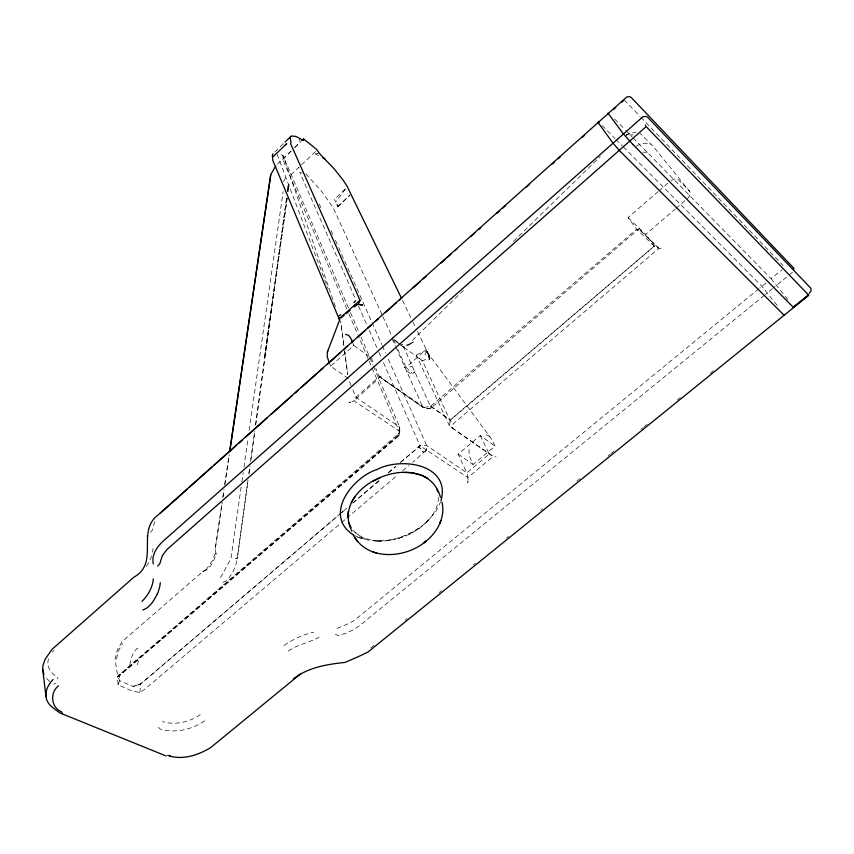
<?xml version="1.0" encoding="UTF-8"?>
<svg xmlns="http://www.w3.org/2000/svg" width="854" height="854" viewBox="0 0 854 854"><rect width="100%" height="100%" fill="white"/><g stroke="black" fill="none" stroke-linecap="round" stroke-linejoin="round"><path stroke-width="0.64" stroke-dasharray="4.27 3.2" d="M467.981 480.45L467.981 479.895M373.55 366.259L399.715 427.128L399.565 431.217L397.985 435.305L117.51 676.934L118.065 684.865L131.516 690.747L139.821 692.573L144.785 689.263L340.629 523.342M346.809 308.924L282.823 159.452L283.005 155.599L279.471 153.848M137.483 664.754L138.988 658.712M425.164 452.065L426.434 450.015L426.712 445.521L387.759 357.943M438.454 497.412C438.326 507.447 432.551 516.446 425.495 523.171L435.636 511.781L440.643 501.906M340.757 513.414L140.75 683.905L133.053 686.477L119.624 680.691L117.841 676.176M129.797 664.892L131.068 658.338L133.395 653.193L136.576 648.773L139.714 647.812M116.539 658.925L118.343 651.015L122.549 643.724M139.821 692.573L140.75 683.905L338.632 515.079M222.937 582.311L226.63 580.795L229.47 577.304L233.11 571.358L235.757 564.953A27.179 16.162 -62.2 0 0 237.241 558.537L248.002 479.895M248.898 473.34L249.624 468.099M250.521 461.544L254.641 431.409M255.538 424.854L286.581 198.299M287.478 191.723L288.193 186.471L288.823 186.204L288.076 191.488L288.823 186.204M152.535 552.196L153.047 548.524M255.709 425.185L286.549 198.352M287.649 190.431L288.193 186.471M237.241 558.537L235.672 558.815L237.241 558.537L248.034 480.642M248.941 474.034L250.041 466.113M250.959 459.516L254.802 431.793M264.879 356.652L287.157 198.096M241.127 487.058L230.996 558.281C227.474 565.028 223.727 571.999 219.948 578.617M241.874 481.773L243.187 472.54M243.945 467.266L248.066 438.251M249.187 430.331L283.122 191.584M264.548 356.769L287.136 198.053M221.677 505.29L215.219 548.759L216.083 554.203C213.895 561.238 210.297 569.052 202.782 571.582L122.005 641.706L117.404 649.926L115.055 659.299L117.788 676.827M222.851 497.391L224.026 489.481M224.805 484.218L229.107 455.235M215.368 548.396L222.2 502.269M222.979 497.049L223.962 490.409M224.741 485.211L229.235 454.83M399.715 427.128L399.789 432.732L399.416 435.188L398.508 435.476L397.985 435.305L399.715 427.128L355.883 397.281L351.581 386.659M118.087 676.816L117.51 676.934L399.416 435.188L118.738 676.4L119.272 674.767L399.789 432.732L358.349 335.9M469.092 449.289L469.027 455.289L473.073 464.491L495.064 446.151L491.007 438.219L428.452 353.951L416.923 330.349M48.571 658.85C46.02 665.971 50.589 673.603 57.122 676.635L57.848 678.823M381.215 376.155L353.908 400.846L351.965 401.722M661.017 248.717L658.818 248.365L453.154 423.883L451.958 427.715L493.164 456.516L496.025 456.901M118.065 684.865L119.624 680.691L119.272 674.767L118.183 675.226M151.628 555.869L148.479 563.128L144.988 568.348M425.004 355.115L425.975 352.681M639.838 227.997L430.907 408.127L426.295 408.767L422.997 407.529L379.368 376.625L375.845 368.458M283.411 181.656L286.175 176.767M399.17 432.103L399.565 431.217L353.908 400.846L355.883 397.281L379.368 376.625L426.295 408.767L431.131 408.009L403.686 347.194L400.622 344.728M400.868 345.091L403.686 347.194L411.062 343.159L413.432 339.294L464.907 288.919M287.478 186.631L289.282 184.347M150.475 532.394L152.375 530.035L154.435 522.52A31.876 22.044 -14.8 0 1 155.428 520.662M205.963 569.97L212.539 560.416L215.891 551.78L216.083 554.203M315.436 151.564L299.925 166.391M658.818 248.365L639.155 229.224L658.818 248.365L654.303 246.112L636.614 229.235L628.042 217.589L657.975 191.744M52.446 651.976L53.93 650.353M467.992 479.457L467.885 477.557L426.434 450.015L412.674 462.292M429.231 359.342L429.765 358.765L426.146 349.521L406.088 367.391L412.418 373.636M428.644 359.972L429.765 358.765L426.957 351.602L430.181 358.21M282.823 159.452L291.054 151.233M294.705 147.582L300.192 142.106L299.508 139.031M513.521 241.362L600.266 156.485M277.433 164.246L291.139 150.923M294.758 147.4L300.192 142.106M274.828 151.959L284.233 142.864M338.131 206.54L350.119 195.011L336.551 207.565L338.131 206.54L337.106 204.33M792.448 272.277L773.639 287.723M290.883 174.856L299.039 167.288L298.057 168.142M351.111 385.474L348.24 378.397L330.605 366.227L353.823 345.496L352.916 343.308M427.758 520.993C414.297 534.775 394.761 542.087 375.568 540.956L382.709 540.966M398.978 433.437L399.789 432.732M658.978 190.88L667.956 183.119M395.776 347.002L422.997 407.529L430.512 406.387L636.614 229.235L639.155 229.224M628.042 217.589L645.656 234.434L674.991 209.294M676.005 208.429L688.879 197.21L690.31 194.039L690.064 191.936L653.257 146.44L640.148 133.427M339.646 514.215L346.756 508.151M352.841 502.963L379.229 480.45M388.356 472.657L395.466 466.604M400.537 462.27L420.051 445.82L426.712 445.521L466.796 472.828L467.885 477.557L493.164 456.516L449.727 426.359L416.314 355.285L422.527 361.028L449.951 420.157L453.154 423.883M430.512 406.387L450.474 420.147L654.303 246.112L645.656 234.434M341.771 512.549L346.852 508.215M352.937 503.027L379.336 480.524M388.474 472.742L395.583 466.679M400.654 462.356L420.051 445.82L383.179 362M654.303 246.112L449.951 420.157L449.727 426.359L452.695 427.726M341.643 522.477L345.699 519.04M346.713 518.175L397.452 475.187M402.522 470.896L408.607 465.74M480.215 435.561L489.289 454.061L466.796 472.828L458.086 454.157L480.215 435.561L495.064 446.151M765.985 282.93L759.836 287.979M633.145 137.942L771.109 278.735L781.965 269.821M758.8 288.823L355.787 619.214C349.532 624.317 341.333 625.907 334.64 629.75M772.614 288.556L765.43 294.427M764.394 295.27L360.377 625.032L353.823 629.505L346.404 633.092L338.472 635.515L335.323 634.437M370.892 647.887L373.999 645.378M405.063 620.217L407.134 618.542M439.223 592.548L441.294 590.872M473.383 564.878L475.454 563.202M506.518 538.052L508.578 536.376M540.678 510.382L542.749 508.706M576.898 481.058L580.005 478.56M607.92 456.004L609.98 454.339M611.016 453.495L614.122 450.997M641.002 429.274L643.073 427.608M644.108 426.765L647.204 424.267M677.19 400.046L680.296 397.537M710.272 373.315L714.414 369.974M424.577 523.801C406.13 538.682 379.4 546.218 356.812 536.782C364.402 536.995 371.223 541.404 378.995 540.977M284.083 645.496C292.943 639.102 303.149 634.693 313.76 632.163M200.242 714.691C189.503 722.174 175.262 725.43 162.559 721.619M204.597 720.829C191.926 729.668 175.134 733.511 160.136 729.049L157.883 726.573M288.321 650.994C297.651 644.61 309.329 642.614 319.044 637.297M117.51 676.934L119.026 675.962M338.355 206.316L337.842 206.785L336.796 204.618M411.201 343.447L408.137 345.155L413.357 341.984L411.062 343.159M409.397 534.177L419.592 528.039M670.945 180.536L674.938 178.87L678.055 179.457L689.658 191.243M625.651 135.54L626.953 134.783A18.019 11.38 -43.5 0 1 630.882 133.128L635.92 132.391M636.187 146.258L637.49 145.511A17.881 11.433 -43.3 0 1 641.407 143.888L646.435 143.194L650.663 144.251M202.782 571.582L208.237 568.615M416.549 354.869L425.046 350.663L429.861 357.089L422.527 361.028L400.441 344.706M410.08 344.055L406.504 345.272L401.124 344.333M138.316 684.865L140.75 683.905L133.053 686.477M629.579 133.576L626.11 134.975L633.102 134.868M398.135 538.479L405.725 535.842M53.642 684.129L55.926 683.467M136.437 685.324L137.398 685.132M409.803 366.889L412.023 366.462M386.52 540.71L394.27 539.461M643.051 152.204L650.022 152.183M365.288 538.5L360.185 538.159L354.805 535.629M319.663 153.667L313.93 153.272L318.328 155.513M486.172 434.932L487.068 435.081A12.073 8.401 -54.9 0 1 488.52 435.711L491.007 438.219M302.241 173.01L299.829 172.487L355.926 300.042M352.83 530.142L357.047 534.113L362.299 537.251M426.434 450.015L420.051 445.82L418.93 446.77L423.83 452.844L418.802 446.685M397.793 342.657L393.246 339.134M406.782 371.031L411.35 374.148M458.086 454.157L473.073 464.491M379.368 376.625L422.815 407.23M430.811 406.162L450.474 420.147M353.823 345.496L369.259 356.502M399.373 343.916L396.181 341.568L399.939 344.386M354.794 532.234L359.545 535.789M394.484 339.785L399.597 343.906M49.66 681.588L44.91 676.272M305.849 173.789L321.627 191.371L333.273 207.928L382.368 315.446M602.049 125.442L615.008 138.487M615.926 139.415L622.417 145.938M623.335 146.867L761.896 286.293L777.161 305.444M614.613 119.037L624.808 129.434M625.736 130.384L632.216 137.003M624.253 99.929L639.945 116.293M640.874 117.254L783.075 265.466M771.109 278.735L788.52 300.427M427.673 352.755L430.576 357.484M339.956 320.923L340.959 322.951M402.522 300.394L412.311 320.762M412.888 321.958L416.346 329.142M382.912 316.653L392.851 338.397M393.395 339.604L395.605 344.44M397.815 349.265L406.088 367.391M391.965 338.526L395.231 345.795M319.3 204.01L320.912 207.639M331.128 230.612L332.74 234.231M335.43 240.284L338.12 246.326M338.654 247.532L371.533 321.446M372.066 322.663L381.813 344.557M382.346 345.774L385.592 353.076M358.595 306.116L367.145 325.555M369.28 330.413L376.763 347.418M378.898 352.275L381.044 357.143M371.319 357.965L373.838 363.793M348.432 307.814L283.005 155.599L335.483 306.864M350.524 312.681L358.893 332.163M360.986 337.031L369.355 356.513M369.889 357.73L373.027 365.042M348.902 313.834L357.826 334.672M329.74 364.017L330.605 366.227M277.048 154.2L328.128 288.705M343.863 345.827L341.12 324.392L343.895 345.464M344.557 351.037L347.717 374.49L344.589 350.738M467.939 481.528L467.821 482.553L467.939 481.528M381.514 374.33L381.514 374.33M345.443 188.915L335.75 201.982L334.266 199.484L345.443 188.915M404.903 367.679L404.679 366.889L404.903 367.679M414.927 371.906L413.528 372.963L414.927 371.906M350.503 402.117L349.072 402.383L350.503 402.117"/><path stroke-width="1.28" d="M351.827 531.199C328.459 483.332 426.039 445.233 440.483 497.327M166.167 755.982L59.748 712.866C54.24 708.521 46.735 704.625 46.02 696.715L42.7 669.322L42.956 665.245L45.283 659.053L51.987 649.392L133.982 577.101C159.57 562.935 136.266 531.626 157.744 515.25L626.943 96.844L629.804 96.694L631.33 97.591L793.515 267.868L793.942 269.149M147.251 536.707L147.283 535.928M347.781 517.353L348.186 511.493M153.336 578.852C152.652 587.499 147.955 595.313 141.999 601.408M229.694 451.286L270.686 175.123M229.811 450.987L270.771 174.622M401.369 297.993L347.247 186.556A41.195 9.052 46.6 0 0 342.625 179.532L334.48 169.22L319.962 154.051L316.951 149.866A5.455 1.238 47.4 0 0 315.852 148.788L303.661 139.01L303.426 140.536L295.943 136.405L291.427 136.01A41.995 8.967 47.3 0 0 290.232 138.156L291.043 142.308L290.52 143.419L360.025 300.309L358.21 304.355L362.544 305.049L359.598 304.526M339.764 319.674L327.317 352.2L327.221 356.641L329.302 362.907M440.963 500.796C451.147 464.106 400.921 456.73 377.126 469.497C352.072 477.301 322.759 515.773 353.727 535.127M353.31 534.882C367.167 561.548 406.024 558.559 426.135 541.073L423.776 542.909C436.447 533.996 445.724 517.972 441.998 502.205M327.477 351.56L327.776 350.642M440.942 520.62L439.81 523.449L440.568 521.559M157.414 593.754C154.03 600.181 150.144 607.632 142.767 609.98M272.938 153.784L272.341 155.524L272.8 160.403L339.614 320.101M351.325 502.462L355.083 496.516M275.661 166.178L270.996 174.131M354.026 302.626L355.659 300.704M53.065 679.549C48.646 684.043 45.23 690.224 46.02 696.715M58.478 685.773C49.745 692.722 50.888 707.699 61.659 711.905L62.374 713.677M157.67 566.053L159.719 563.928L162.409 555.527L166.946 549.538L646.158 126.616L808.823 295.26L367.999 652.008C360.484 655.829 352.606 659.203 344.824 662.437C326.911 664.369 308.422 667.294 293.637 678.716M272.874 156.89L286.741 143.653L284.894 145.415M285.172 141.956L290.808 136.491M809.208 293.328L811.076 290.883L810.926 288.342L647.503 117.137L645.837 116.368L642.881 116.784L163.424 540.892C157.157 546.571 151.094 555.1 153.357 563.971M301.921 140.558L303.661 139.01M160.221 513.275L186.994 489.406M188.98 487.634L211.781 467.298M213.767 465.537L236.569 445.201M238.554 443.429L242.525 439.895M245.493 437.237L267.313 417.787M271.273 414.254L292.1 395.68M295.078 393.032L298.046 390.374M301.024 387.727L316.887 373.582M318.873 371.81L322.844 368.277M327.797 363.857L340.693 352.36M343.66 349.702L347.631 346.169M351.592 342.635L353.577 340.863M357.548 337.33L365.48 330.252M367.466 328.48L371.437 324.947M613.845 109.205L615.734 107.519M621.413 102.459L623.303 100.772M375.408 321.414L378.386 318.755M385.346 312.564L396.277 302.839M399.266 300.181L402.245 297.534M413.176 287.798L420.136 281.606M423.114 278.959L426.093 276.301M441.006 263.032L444.977 259.499M446.973 257.727L450.944 254.193M454.915 250.66L456.911 248.888M470.821 236.505L474.792 232.971M478.774 229.427L480.759 227.655M496.665 213.511L499.643 210.853M502.622 208.205L505.611 205.547M526.48 186.973L529.459 184.325M552.324 163.979L554.31 162.207M558.281 158.673L560.267 156.901M582.14 137.451L584.125 135.679M338.953 318.884L360.025 300.309M341.045 317.891L344.087 315.372M346.116 313.685L350.183 310.322M354.239 306.97L357.282 304.44L354.517 305.412M301.046 673.432L210.714 747.57C198.534 754.947 183.567 760.156 169.38 755.961M339.081 315.777L340.703 314.688M372.952 481.282L380.478 477.599M404.401 472.433L412.002 472.828L422.143 475.4L427.811 478.357M345.614 334.437C349.713 334.373 351.25 339.155 352.456 342.208M167.683 755.331L170.32 755.843M372.974 551.994L376.795 553.168M322.727 157.755L324.915 158.887M599.06 122.442L597.843 122.165L612.83 142.928L619.257 150.379L784.068 315.222M793.558 307.568L790.484 304.483M632.974 144.55L623.206 133.726L607.973 113.102M633.38 144.956L790.377 304.366M351.186 527.868L348.827 522.872M645.357 124.983L645.72 125.687M43.928 674.382L42.7 669.322M339.625 319.001L339.198 317.805M436.928 489.203L437.782 491.829M160.296 582.706A62.854 41.846 -11.7 0 1 157.36 593.754M808.386 295.078L793.281 307.323L808.386 295.078M357.57 541.479L355.243 538.287L357.57 541.479"/></g></svg>
